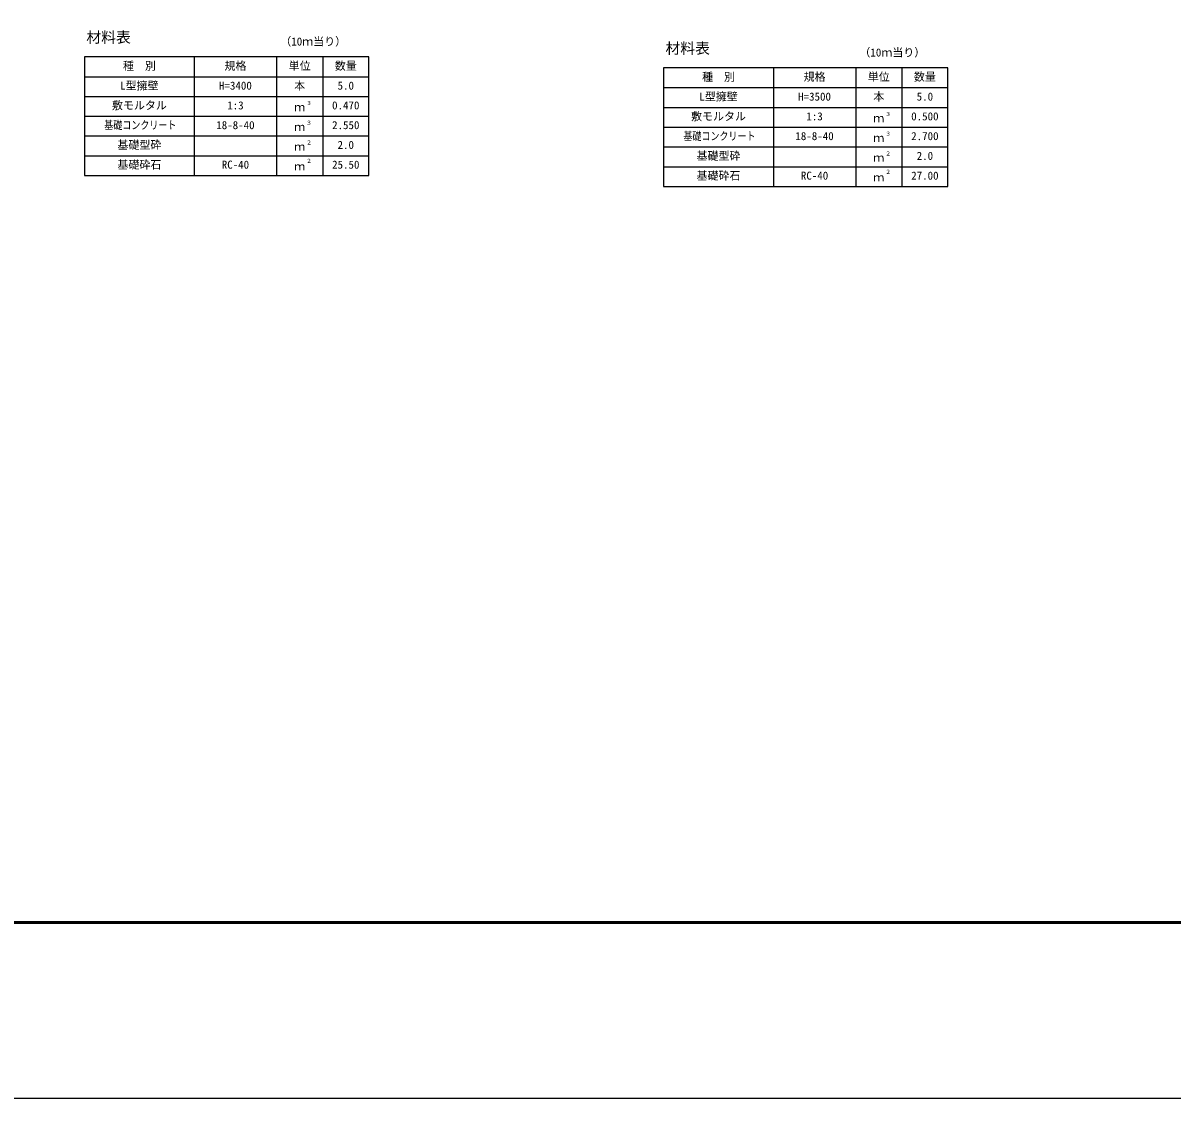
# Model space of a CAD drawing. Units: millimetres, scale not verified. Extents: x -67200 to 67200, y -23760 to 23760.
# Drawn here: x 23832 to 34307, y -23760 to -13967 of the extents above; entities that cross this region are included whole.
import ezdxf
from ezdxf.enums import TextEntityAlignment as Align

# ---------------------------------------------------------------- set-up
doc = ezdxf.new("R2010")
doc.units = ezdxf.units.MM
doc.header["$LTSCALE"] = 80
for name, color, linetype, lineweight in [('0-2_Defpoints', 5, 'Continuous', 25), ('0-4_HYO', 3, 'Continuous', 25), ('0-5_HYO2', 4, 'Continuous', 25), ('0-8_TXT', 7, 'Continuous', 25), ('0-9_WAKU', 3, 'Continuous', 25)]:
    doc.layers.add(name, color=color, linetype=linetype, lineweight=lineweight)
doc.styles.add('ＭＳ ゴシック', font='')
doc.styles.get('ＭＳ ゴシック').set_extended_font_data('MS Gothic')

msp = doc.modelspace()

# ---------------------------------------------------------------- linework, layer by layer
at = {"layer": '0-2_Defpoints'}
msp.add_lwpolyline([(0, -23760), (67200, -23760), (67200, 23760), (0, 23760)], close=True, dxfattribs=at)
at = {"layer": '0-4_HYO'}
for p, q in [((25391.96, -14275.79), (25391.96, -15355.79)), ((26141.96, -14275.79), (26141.96, -15355.79)), ((26561.96, -14275.79), (26561.96, -15355.79)), ((24391.96, -14455.79), (26981.96, -14455.79)), ((30667.32, -14375.79), (30667.32, -15455.79)), ((31417.32, -14375.79), (31417.32, -15455.79)), ((31837.32, -14375.79), (31837.32, -15455.79)), ((29667.32, -14555.79), (32257.32, -14555.79))]:
    msp.add_line(p, q, dxfattribs=at)
for points in [[(24391.96, -15355.79), (26981.96, -15355.79), (26981.96, -14275.79), (24391.96, -14275.79)], [(29667.32, -15455.79), (32257.32, -15455.79), (32257.32, -14375.79), (29667.32, -14375.79)]]:
    msp.add_lwpolyline(points, close=True, dxfattribs=at)
at = {"layer": '0-5_HYO2'}
for p, q in [((24391.96, -14635.79), (26981.96, -14635.79)), ((29667.32, -14735.79), (32257.32, -14735.79)), ((24391.96, -14815.79), (26981.96, -14815.79)), ((29667.32, -14915.79), (32257.32, -14915.79)), ((24391.96, -14995.79), (26981.96, -14995.79)), ((24391.96, -15175.79), (26981.96, -15175.79)), ((29667.32, -15095.79), (32257.32, -15095.79)), ((29667.32, -15275.79), (32257.32, -15275.79))]:
    msp.add_line(p, q, dxfattribs=at)
at = {"layer": '0-9_WAKU', "lineweight": 50}
msp.add_lwpolyline([(1600, -22160), (65600, -22160), (65600, 22160), (1600, 22160)], close=True, dxfattribs=at)

# ---------------------------------------------------------------- texts
at = {"layer": '0-8_TXT', "style": 'ＭＳ ゴシック'}
for s, height, p in [('材料表', 98.97, (24408.63, -14175.79)), ('（10ｍ当り）', 73.31, (26175.3, -14194.13)), ('材料表', 98.97, (29683.99, -14275.79)), ('（10ｍ当り）', 73.31, (31450.65, -14294.13)), ('種\u3000別', 73.31, (24741.96, -14415.79)), ('規格', 73.31, (25666.96, -14415.79)), ('単位', 73.31, (26251.96, -14415.79)), ('数量', 73.31, (26671.96, -14415.79)), ('種\u3000別', 73.31, (30017.32, -14515.79)), ('規格', 73.31, (30942.32, -14515.79)), ('単位', 73.31, (31527.32, -14515.79)), ('数量', 73.31, (31947.32, -14515.79)), ('L型擁壁', 73.31, (24716.96, -14595.79)), ('H=3400', 73.31, (25616.96, -14595.79)), ('本', 73.31, (26301.96, -14595.79)), ('5.0', 73.31, (26696.96, -14595.79)), ('L型擁壁', 73.31, (29992.32, -14695.79)), ('H=3500', 73.31, (30892.32, -14695.79)), ('本', 73.31, (31577.32, -14695.79)), ('5.0', 73.31, (31972.32, -14695.79)), ('敷モルタル', 73.31, (24641.96, -14775.79)), ('1:3', 73.31, (25691.96, -14775.79)), ('ｍ', 73.31, (26301.96, -14792.46)), ('３', 36.66, (26411.2, -14725.18)), ('0.470', 73.31, (26646.96, -14775.79)), ('敷モルタル', 73.31, (29917.32, -14875.79)), ('18-8-40', 73.31, (25591.96, -14955.79)), ('３', 36.66, (26411.2, -14905.18)), ('2.550', 73.31, (26646.96, -14955.79)), ('1:3', 73.31, (30967.32, -14875.79)), ('ｍ', 73.31, (31577.32, -14892.46)), ('３', 36.66, (31686.56, -14825.18)), ('0.500', 73.31, (31922.32, -14875.79)), ('ｍ', 73.31, (26301.96, -14972.46)), ('18-8-40', 73.31, (30867.32, -15055.79)), ('３', 36.66, (31686.56, -15005.18)), ('2.700', 73.31, (31922.32, -15055.79)), ('基礎型砕', 73.31, (24691.96, -15135.79)), ('ｍ', 73.31, (26301.96, -15152.46)), ('２', 36.66, (26411.2, -15085.18)), ('2.0', 73.31, (26696.96, -15135.79)), ('ｍ', 73.31, (31577.32, -15072.46)), ('基礎型砕', 73.31, (29967.32, -15235.79)), ('ｍ', 73.31, (31577.32, -15252.46)), ('２', 36.66, (31686.56, -15185.18)), ('2.0', 73.31, (31972.32, -15235.79)), ('基礎砕石', 73.31, (24691.96, -15315.79)), ('RC-40', 73.31, (25641.96, -15315.79)), ('ｍ', 73.31, (26301.96, -15332.46)), ('２', 36.66, (26411.2, -15251.85)), ('25.50', 73.31, (26646.96, -15315.79)), ('基礎砕石', 73.31, (29967.32, -15415.79)), ('RC-40', 73.31, (30917.32, -15415.79)), ('ｍ', 73.31, (31577.32, -15432.46)), ('２', 36.66, (31686.56, -15351.85)), ('27.00', 73.31, (31922.32, -15415.79))]:
    msp.add_text(s, height=height, dxfattribs=at).set_placement(p, align=Align.BOTTOM_LEFT)
at = {"layer": '0-8_TXT', "style": 'ＭＳ ゴシック', "width": 0.8}
for p in [(24571.96, -14955.79), (29847.32, -15055.79)]:
    msp.add_text('基礎コンクリート', height=73.31, dxfattribs=at).set_placement(p, align=Align.BOTTOM_LEFT)

doc.saveas('drawing.dxf')
